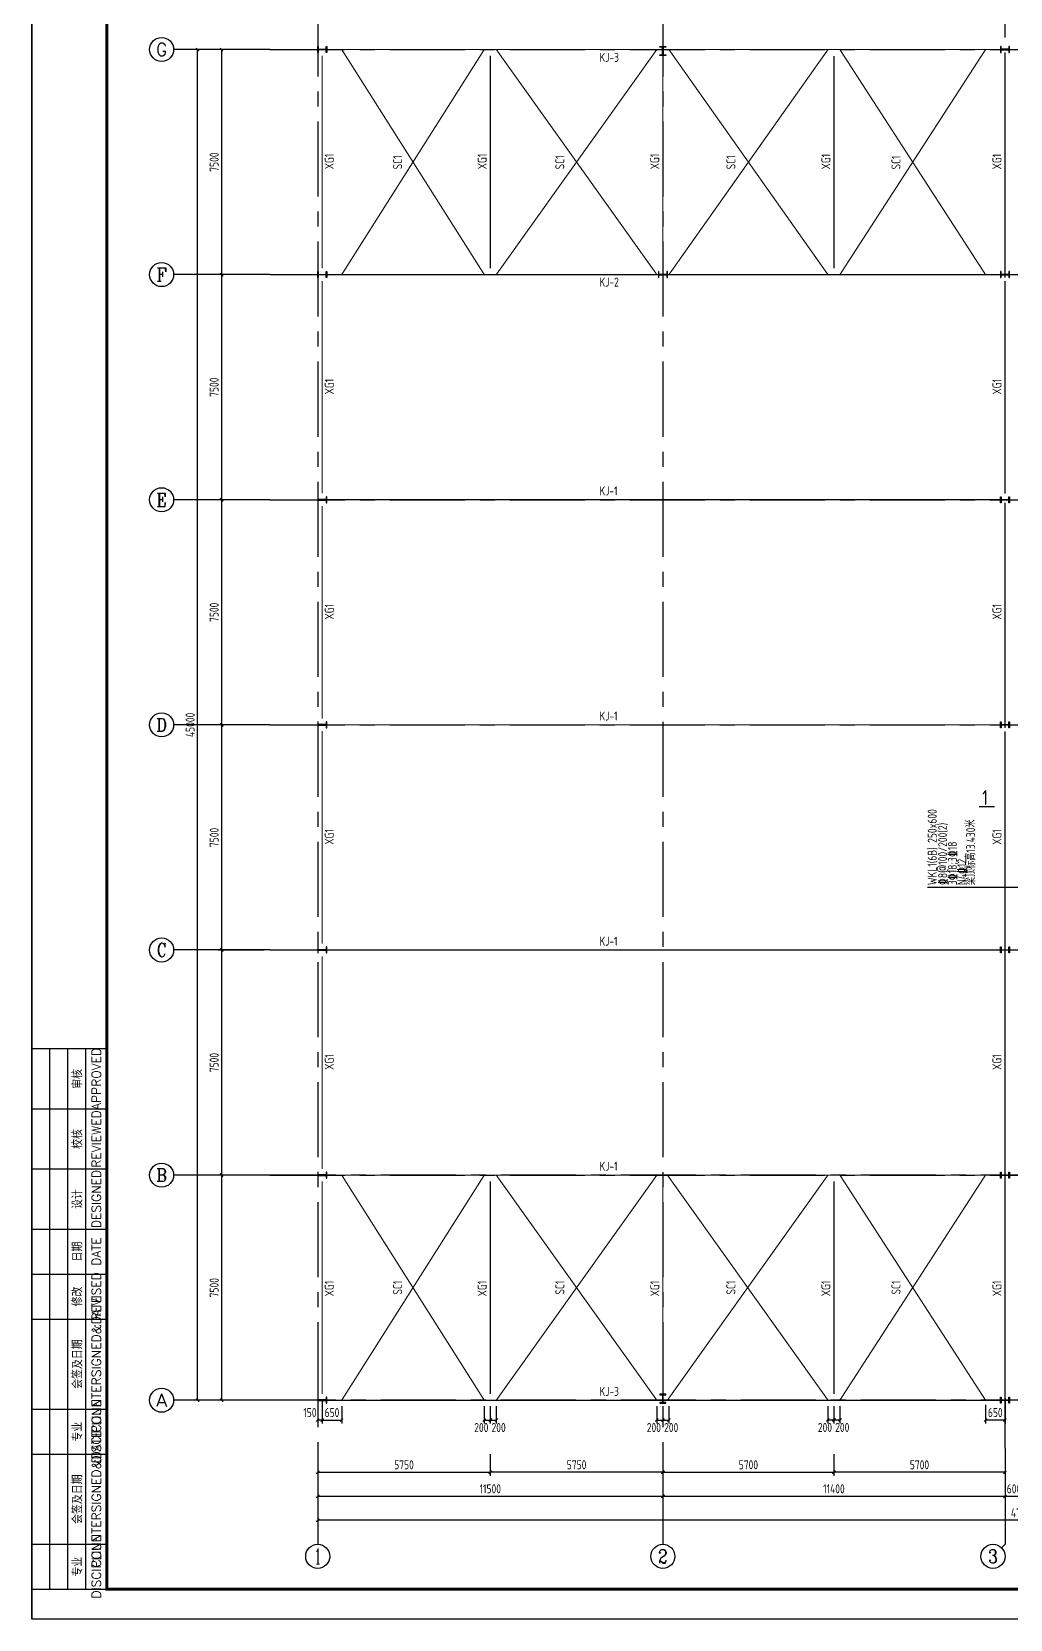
# Model space of a CAD drawing. Header units: millimetres. Extents: x 865490 to 879904, y 39442 to 44891.
# Drawn here: x 870612 to 870939, y 39450 to 39979 of the extents above; entities that cross this region are included whole.
import ezdxf
from ezdxf.enums import TextEntityAlignment as Align

# ---------------------------------------------------------------- set-up
doc = ezdxf.new("R2010")
doc.units = ezdxf.units.MM
doc.header["$LTSCALE"] = 1000
doc.header["$MEASUREMENT"] = 0
doc.linetypes.add('CENTER', pattern=[2, 1.25, -0.25, 0.25, -0.25])
doc.linetypes.add('DOTE', pattern=[2.42, 2, -0.2, 0.02, -0.2])
doc.layers.add('1', color=4, linetype='Continuous', lineweight=70)
for name, color, linetype in [('AXIS', 3, 'Continuous'), ('AXIS_TEXT', 7, 'Continuous'), ('DIM', 7, 'Continuous'), ('DOTE', 1, 'DOTE'), ('M_Prof', 2, 'Continuous'), ('PUB_DIM', 3, 'Continuous'), ('支撑', 6, 'Continuous'), ('柱集中标注', 2, 'Continuous'), ('梁', 4, 'Continuous'), ('梁集中标注', 2, 'Continuous')]:
    doc.layers.add(name, color=color, linetype=linetype)
doc.styles.add('_TCH_AXIS', font='COMPLEX', dxfattribs={"bigfont": 'GBCBIG'})
doc.styles.add('COMPLEX', font='COMPLEX')
doc.styles.add('ECEC_TK', font='txt_l.shx', dxfattribs={"bigfont": 'hztxt_l.shx'})
doc.styles.add('GBHZ', font='gbenor.shx', dxfattribs={"width": 0.9, "bigfont": 'gbcbig.shx'})
doc.dimstyles.new('Y100', dxfattribs={"dimscale": 0, "dimtxt": 3, "dimasz": 0.01, "dimexe": 1.2, "dimexo": 2, "dimgap": 1, "dimtad": 1, "dimdec": 0, "dimlfac": 100, "dimzin": 0, "dimdsep": 46, "dimtxsty": 'GBHZ', "dimblk": 'DX', "dimcen": 0.09, "dimdle": 1, "dimclrd": 7, "dimclre": 7, "dimclrt": 7, "dimadec": 0, "dimazin": 0, "dimtfac": 1, "dimtdec": 0, "dimtix": 1, "dimtmove": 2, "dimatfit": 3, "dimldrblk": 'DX', "dimfxl": 0, "dimtolj": 1, "dimtzin": 0, "dimarcsym": 0})

# ---------------------------------------------------------------- blocks, each defined once
blk = doc.blocks.new('_AXISO')
blk.add_circle((0, 0), 0.5)
at = {"layer": 'AXIS_TEXT', "style": 'COMPLEX', "width": 1.041667}
blk.add_attdef('A', text='', height=0.56, dxfattribs=at).set_placement((-0.25, -0.28), (0.25, -0.28), align=Align.FIT)
blk = doc.blocks.new('DX')
at = {"color": 0, "linetype": 'ByBlock', "const_width": 40}
blk.add_lwpolyline([(-54, -51), (46, 49)], dxfattribs=at)
blk = doc.blocks.new('*D407')
at = {"layer": 'Defpoints', "color": 0, "transparency": 16777216}
for p in [(870675.78, 39597.91), (870691.78, 39597.91), (870691.78, 39522.91)]:
    blk.add_point(p, dxfattribs=at)
at = {"layer": 'dim', "color": 7, "lineweight": -2, "transparency": 16777216}
for p, q in [((870689.78, 39597.91), (870674.58, 39597.91)), ((870675.78, 39522.92), (870675.78, 39597.9)), ((870689.78, 39522.91), (870674.58, 39522.91))]:
    blk.add_line(p, q, dxfattribs=at)
at = {"layer": 'dim', "color": 7, "lineweight": -2, "transparency": 16777216, "xscale": 0.01, "yscale": 0.01, "zscale": 0.01}
for p, rotation in [((870675.78, 39597.91), 90), ((870675.78, 39522.91), 270)]:
    blk.add_blockref('DX', p, dxfattribs=dict(at, rotation=rotation))
at = {"layer": 'dim', "color": 7, "transparency": 16777216, "insert": (870673.28, 39560.41), "char_height": 3, "attachment_point": 5, "rotation": 90, "style": 'GBHZ'}
blk.add_mtext('\\A1;7500', dxfattribs=at)
blk = doc.blocks.new('*D408')
at = {"layer": 'Defpoints', "color": 0, "transparency": 16777216}
for p in [(870675.78, 39672.91), (870691.78, 39672.91), (870691.78, 39597.91)]:
    blk.add_point(p, dxfattribs=at)
at = {"layer": 'dim', "color": 7, "lineweight": -2, "transparency": 16777216}
for p, q in [((870689.78, 39672.91), (870674.58, 39672.91)), ((870675.78, 39597.92), (870675.78, 39672.9)), ((870689.78, 39597.91), (870674.58, 39597.91))]:
    blk.add_line(p, q, dxfattribs=at)
at = {"layer": 'dim', "color": 7, "lineweight": -2, "transparency": 16777216, "xscale": 0.01, "yscale": 0.01, "zscale": 0.01}
for p, rotation in [((870675.78, 39672.91), 90), ((870675.78, 39597.91), 270)]:
    blk.add_blockref('DX', p, dxfattribs=dict(at, rotation=rotation))
at = {"layer": 'dim', "color": 7, "transparency": 16777216, "insert": (870673.28, 39635.41), "char_height": 3, "attachment_point": 5, "rotation": 90, "style": 'GBHZ'}
blk.add_mtext('\\A1;7500', dxfattribs=at)
blk = doc.blocks.new('*D409')
at = {"layer": 'Defpoints', "color": 0, "transparency": 16777216}
for p in [(870675.78, 39747.91), (870691.78, 39747.91), (870691.78, 39672.91)]:
    blk.add_point(p, dxfattribs=at)
at = {"layer": 'dim', "color": 7, "lineweight": -2, "transparency": 16777216}
for p, q in [((870689.78, 39747.91), (870674.58, 39747.91)), ((870675.78, 39672.92), (870675.78, 39747.9)), ((870689.78, 39672.91), (870674.58, 39672.91))]:
    blk.add_line(p, q, dxfattribs=at)
at = {"layer": 'dim', "color": 7, "lineweight": -2, "transparency": 16777216, "xscale": 0.01, "yscale": 0.01, "zscale": 0.01}
for p, rotation in [((870675.78, 39747.91), 90), ((870675.78, 39672.91), 270)]:
    blk.add_blockref('DX', p, dxfattribs=dict(at, rotation=rotation))
at = {"layer": 'dim', "color": 7, "transparency": 16777216, "insert": (870673.28, 39710.41), "char_height": 3, "attachment_point": 5, "rotation": 90, "style": 'GBHZ'}
blk.add_mtext('\\A1;7500', dxfattribs=at)
blk = doc.blocks.new('*D410')
at = {"layer": 'Defpoints', "color": 0, "transparency": 16777216}
for p in [(870675.78, 39822.91), (870691.78, 39822.91), (870691.78, 39747.91)]:
    blk.add_point(p, dxfattribs=at)
at = {"layer": 'dim', "color": 7, "lineweight": -2, "transparency": 16777216}
for p, q in [((870689.78, 39822.91), (870674.58, 39822.91)), ((870675.78, 39747.92), (870675.78, 39822.9)), ((870689.78, 39747.91), (870674.58, 39747.91))]:
    blk.add_line(p, q, dxfattribs=at)
at = {"layer": 'dim', "color": 7, "lineweight": -2, "transparency": 16777216, "xscale": 0.01, "yscale": 0.01, "zscale": 0.01}
for p, rotation in [((870675.78, 39822.91), 90), ((870675.78, 39747.91), 270)]:
    blk.add_blockref('DX', p, dxfattribs=dict(at, rotation=rotation))
at = {"layer": 'dim', "color": 7, "transparency": 16777216, "insert": (870673.28, 39785.41), "char_height": 3, "attachment_point": 5, "rotation": 90, "style": 'GBHZ'}
blk.add_mtext('\\A1;7500', dxfattribs=at)
blk = doc.blocks.new('*D411')
at = {"layer": 'Defpoints', "color": 0, "transparency": 16777216}
for p in [(870675.78, 39897.91), (870691.78, 39897.91), (870691.78, 39822.91)]:
    blk.add_point(p, dxfattribs=at)
at = {"layer": 'dim', "color": 7, "lineweight": -2, "transparency": 16777216}
for p, q in [((870689.78, 39897.91), (870674.58, 39897.91)), ((870675.78, 39822.92), (870675.78, 39897.9)), ((870689.78, 39822.91), (870674.58, 39822.91))]:
    blk.add_line(p, q, dxfattribs=at)
at = {"layer": 'dim', "color": 7, "lineweight": -2, "transparency": 16777216, "xscale": 0.01, "yscale": 0.01, "zscale": 0.01}
for p, rotation in [((870675.78, 39897.91), 90), ((870675.78, 39822.91), 270)]:
    blk.add_blockref('DX', p, dxfattribs=dict(at, rotation=rotation))
at = {"layer": 'dim', "color": 7, "transparency": 16777216, "insert": (870673.28, 39860.41), "char_height": 3, "attachment_point": 5, "rotation": 90, "style": 'GBHZ'}
blk.add_mtext('\\A1;7500', dxfattribs=at)
blk = doc.blocks.new('*D412')
at = {"layer": 'Defpoints', "color": 0, "transparency": 16777216}
for p in [(870675.78, 39972.91), (870691.78, 39972.91), (870691.78, 39897.91)]:
    blk.add_point(p, dxfattribs=at)
at = {"layer": 'dim', "color": 7, "lineweight": -2, "transparency": 16777216}
for p, q in [((870689.78, 39972.91), (870674.58, 39972.91)), ((870675.78, 39897.92), (870675.78, 39972.9)), ((870689.78, 39897.91), (870674.58, 39897.91))]:
    blk.add_line(p, q, dxfattribs=at)
at = {"layer": 'dim', "color": 7, "lineweight": -2, "transparency": 16777216, "xscale": 0.01, "yscale": 0.01, "zscale": 0.01}
for p, rotation in [((870675.78, 39972.91), 90), ((870675.78, 39897.91), 270)]:
    blk.add_blockref('DX', p, dxfattribs=dict(at, rotation=rotation))
at = {"layer": 'dim', "color": 7, "transparency": 16777216, "insert": (870673.28, 39935.41), "char_height": 3, "attachment_point": 5, "rotation": 90, "style": 'GBHZ'}
blk.add_mtext('\\A1;7500', dxfattribs=at)
blk = doc.blocks.new('*D413')
at = {"layer": 'Defpoints', "color": 0, "transparency": 16777216}
for p in [(870667.78, 39972.91), (870691.78, 39972.91), (870691.78, 39522.91)]:
    blk.add_point(p, dxfattribs=at)
at = {"layer": 'dim', "color": 7, "lineweight": -2, "transparency": 16777216}
for p, q in [((870689.78, 39972.91), (870666.58, 39972.91)), ((870667.78, 39522.92), (870667.78, 39972.9)), ((870689.78, 39522.91), (870666.58, 39522.91))]:
    blk.add_line(p, q, dxfattribs=at)
at = {"layer": 'dim', "color": 7, "lineweight": -2, "transparency": 16777216, "xscale": 0.01, "yscale": 0.01, "zscale": 0.01}
for p, rotation in [((870667.78, 39972.91), 90), ((870667.78, 39522.91), 270)]:
    blk.add_blockref('DX', p, dxfattribs=dict(at, rotation=rotation))
at = {"layer": 'dim', "color": 7, "transparency": 16777216, "insert": (870665.28, 39747.91), "char_height": 3, "attachment_point": 5, "rotation": 90, "style": 'GBHZ'}
blk.add_mtext('\\A1;45000', dxfattribs=at)
blk = doc.blocks.new('*D414')
at = {"layer": 'Defpoints', "color": 0, "transparency": 16777216}
for p in [(870707.78, 39506.91), (870822.78, 39506.91), (870822.78, 39490.91)]:
    blk.add_point(p, dxfattribs=at)
at = {"layer": 'dim', "color": 7, "lineweight": -2, "transparency": 16777216}
for p, q in [((870707.78, 39504.91), (870707.78, 39489.71)), ((870822.78, 39504.91), (870822.78, 39489.71)), ((870707.79, 39490.91), (870822.77, 39490.91))]:
    blk.add_line(p, q, dxfattribs=at)
at = {"layer": 'dim', "color": 7, "lineweight": -2, "transparency": 16777216, "xscale": 0.01, "yscale": 0.01, "zscale": 0.01, "rotation": 180}
blk.add_blockref('DX', (870707.78, 39490.91), dxfattribs=at)
at = {"layer": 'dim', "color": 7, "lineweight": -2, "transparency": 16777216, "xscale": 0.01, "yscale": 0.01, "zscale": 0.01}
blk.add_blockref('DX', (870822.78, 39490.91), dxfattribs=at)
at = {"layer": 'dim', "color": 7, "transparency": 16777216, "insert": (870765.28, 39493.41), "char_height": 3, "attachment_point": 5, "style": 'GBHZ'}
blk.add_mtext('\\A1;11500', dxfattribs=at)
blk = doc.blocks.new('*D415')
at = {"layer": 'Defpoints', "color": 0, "transparency": 16777216}
for p in [(870822.78, 39506.91), (870936.78, 39506.91), (870936.78, 39490.91)]:
    blk.add_point(p, dxfattribs=at)
at = {"layer": 'dim', "color": 7, "lineweight": -2, "transparency": 16777216}
for p, q in [((870822.78, 39504.91), (870822.78, 39489.71)), ((870936.78, 39504.91), (870936.78, 39489.71)), ((870822.79, 39490.91), (870936.77, 39490.91))]:
    blk.add_line(p, q, dxfattribs=at)
at = {"layer": 'dim', "color": 7, "lineweight": -2, "transparency": 16777216, "xscale": 0.01, "yscale": 0.01, "zscale": 0.01, "rotation": 180}
blk.add_blockref('DX', (870822.78, 39490.91), dxfattribs=at)
at = {"layer": 'dim', "color": 7, "lineweight": -2, "transparency": 16777216, "xscale": 0.01, "yscale": 0.01, "zscale": 0.01}
blk.add_blockref('DX', (870936.78, 39490.91), dxfattribs=at)
at = {"layer": 'dim', "color": 7, "transparency": 16777216, "insert": (870879.78, 39493.41), "char_height": 3, "attachment_point": 5, "style": 'GBHZ'}
blk.add_mtext('\\A1;11400', dxfattribs=at)
blk = doc.blocks.new('*D416')
at = {"layer": 'Defpoints', "color": 0, "transparency": 16777216}
for p in [(870936.78, 39506.91), (870942.78, 39506.91), (870942.78, 39490.91)]:
    blk.add_point(p, dxfattribs=at)
at = {"layer": 'dim', "color": 7, "lineweight": -2, "transparency": 16777216}
for p, q in [((870936.78, 39504.91), (870936.78, 39489.71)), ((870942.78, 39504.91), (870942.78, 39489.71)), ((870936.77, 39490.91), (870936.76, 39490.91)), ((870936.78, 39490.91), (870942.78, 39490.91)), ((870942.79, 39490.91), (870942.8, 39490.91))]:
    blk.add_line(p, q, dxfattribs=at)
at = {"layer": 'dim', "color": 7, "lineweight": -2, "transparency": 16777216, "xscale": 0.01, "yscale": 0.01, "zscale": 0.01}
blk.add_blockref('DX', (870936.78, 39490.91), dxfattribs=at)
at = {"layer": 'dim', "color": 7, "lineweight": -2, "transparency": 16777216, "xscale": 0.01, "yscale": 0.01, "zscale": 0.01, "rotation": 180}
blk.add_blockref('DX', (870942.78, 39490.91), dxfattribs=at)
at = {"layer": 'dim', "color": 7, "transparency": 16777216, "insert": (870939.78, 39493.41), "char_height": 3, "attachment_point": 5, "style": 'GBHZ'}
blk.add_mtext('\\A1;600', dxfattribs=at)
blk = doc.blocks.new('*D420')
at = {"layer": 'Defpoints', "color": 0, "transparency": 16777216}
for p in [(870707.78, 39506.91), (871177.78, 39506.91), (870707.78, 39482.91)]:
    blk.add_point(p, dxfattribs=at)
at = {"layer": 'dim', "color": 7, "lineweight": -2, "transparency": 16777216}
for p, q in [((870707.78, 39504.91), (870707.78, 39481.71)), ((871177.78, 39504.91), (871177.78, 39481.71)), ((871177.77, 39482.91), (870707.79, 39482.91))]:
    blk.add_line(p, q, dxfattribs=at)
at = {"layer": 'dim', "color": 7, "lineweight": -2, "transparency": 16777216, "xscale": 0.01, "yscale": 0.01, "zscale": 0.01, "rotation": 180}
blk.add_blockref('DX', (870707.78, 39482.91), dxfattribs=at)
at = {"layer": 'dim', "color": 7, "lineweight": -2, "transparency": 16777216, "xscale": 0.01, "yscale": 0.01, "zscale": 0.01}
blk.add_blockref('DX', (871177.78, 39482.91), dxfattribs=at)
at = {"layer": 'dim', "color": 7, "transparency": 16777216, "insert": (870942.78, 39485.41), "char_height": 3, "attachment_point": 5, "style": 'GBHZ'}
blk.add_mtext('\\A1;47000', dxfattribs=at)
blk = doc.blocks.new('*D435')
at = {"layer": 'Defpoints', "color": 0, "transparency": 16777216}
for p in [(870709.28, 39525), (870715.78, 39522.91), (870715.78, 39516.32)]:
    blk.add_point(p, dxfattribs=at)
at = {"layer": 'M_Prof', "color": 7, "lineweight": -2, "transparency": 16777216}
for p, q in [((870709.28, 39523), (870709.28, 39515.12)), ((870715.78, 39520.91), (870715.78, 39515.12)), ((870709.29, 39516.32), (870715.77, 39516.32))]:
    blk.add_line(p, q, dxfattribs=at)
at = {"layer": 'M_Prof', "color": 7, "lineweight": -2, "transparency": 16777216, "xscale": 0.01, "yscale": 0.01, "zscale": 0.01, "rotation": 180}
blk.add_blockref('DX', (870709.28, 39516.32), dxfattribs=at)
at = {"layer": 'M_Prof', "color": 7, "lineweight": -2, "transparency": 16777216, "xscale": 0.01, "yscale": 0.01, "zscale": 0.01}
blk.add_blockref('DX', (870715.78, 39516.32), dxfattribs=at)
at = {"layer": 'M_Prof', "color": 7, "transparency": 16777216, "insert": (870712.53, 39518.82), "char_height": 3, "attachment_point": 5, "style": 'GBHZ'}
blk.add_mtext('\\A1;650', dxfattribs=at)
blk = doc.blocks.new('*D436')
at = {"layer": 'Defpoints', "color": 0, "transparency": 16777216}
for p in [(870763.28, 39522.91), (870765.28, 39522.91), (870765.28, 39516.32)]:
    blk.add_point(p, dxfattribs=at)
at = {"layer": 'M_Prof', "color": 7, "lineweight": -2, "transparency": 16777216}
for p, q in [((870763.28, 39520.91), (870763.28, 39515.12)), ((870765.28, 39520.91), (870765.28, 39515.12)), ((870763.27, 39516.32), (870763.26, 39516.32)), ((870763.28, 39516.32), (870765.28, 39516.32)), ((870765.29, 39516.32), (870765.3, 39516.32))]:
    blk.add_line(p, q, dxfattribs=at)
at = {"layer": 'M_Prof', "color": 7, "lineweight": -2, "transparency": 16777216, "xscale": 0.01, "yscale": 0.01, "zscale": 0.01}
blk.add_blockref('DX', (870763.28, 39516.32), dxfattribs=at)
at = {"layer": 'M_Prof', "color": 7, "lineweight": -2, "transparency": 16777216, "xscale": 0.01, "yscale": 0.01, "zscale": 0.01, "rotation": 180}
blk.add_blockref('DX', (870765.28, 39516.32), dxfattribs=at)
at = {"layer": 'M_Prof', "color": 7, "transparency": 16777216, "insert": (870762.29, 39513.82), "char_height": 3, "attachment_point": 5, "style": 'GBHZ'}
blk.add_mtext('\\A1;200', dxfattribs=at)
blk = doc.blocks.new('*D437')
at = {"layer": 'Defpoints', "color": 0, "transparency": 16777216}
for p in [(870765.28, 39522.91), (870767.28, 39522.91), (870767.28, 39516.32)]:
    blk.add_point(p, dxfattribs=at)
at = {"layer": 'M_Prof', "color": 7, "lineweight": -2, "transparency": 16777216}
for p, q in [((870765.28, 39520.91), (870765.28, 39515.12)), ((870767.28, 39520.91), (870767.28, 39515.12)), ((870765.27, 39516.32), (870765.26, 39516.32)), ((870765.28, 39516.32), (870767.28, 39516.32)), ((870767.29, 39516.32), (870767.3, 39516.32))]:
    blk.add_line(p, q, dxfattribs=at)
at = {"layer": 'M_Prof', "color": 7, "lineweight": -2, "transparency": 16777216, "xscale": 0.01, "yscale": 0.01, "zscale": 0.01}
blk.add_blockref('DX', (870765.28, 39516.32), dxfattribs=at)
at = {"layer": 'M_Prof', "color": 7, "lineweight": -2, "transparency": 16777216, "xscale": 0.01, "yscale": 0.01, "zscale": 0.01, "rotation": 180}
blk.add_blockref('DX', (870767.28, 39516.32), dxfattribs=at)
at = {"layer": 'M_Prof', "color": 7, "transparency": 16777216, "insert": (870768.06, 39513.82), "char_height": 3, "attachment_point": 5, "style": 'GBHZ'}
blk.add_mtext('\\A1;200', dxfattribs=at)
blk = doc.blocks.new('*D438')
at = {"layer": 'Defpoints', "color": 0, "transparency": 16777216}
for p in [(870820.78, 39522.91), (870822.78, 39522.91), (870822.78, 39516.32)]:
    blk.add_point(p, dxfattribs=at)
at = {"layer": 'M_Prof', "color": 7, "lineweight": -2, "transparency": 16777216}
for p, q in [((870820.78, 39520.91), (870820.78, 39515.12)), ((870822.78, 39520.91), (870822.78, 39515.12)), ((870820.77, 39516.32), (870820.76, 39516.32)), ((870820.78, 39516.32), (870822.78, 39516.32)), ((870822.79, 39516.32), (870822.8, 39516.32))]:
    blk.add_line(p, q, dxfattribs=at)
at = {"layer": 'M_Prof', "color": 7, "lineweight": -2, "transparency": 16777216, "xscale": 0.01, "yscale": 0.01, "zscale": 0.01}
blk.add_blockref('DX', (870820.78, 39516.32), dxfattribs=at)
at = {"layer": 'M_Prof', "color": 7, "lineweight": -2, "transparency": 16777216, "xscale": 0.01, "yscale": 0.01, "zscale": 0.01, "rotation": 180}
blk.add_blockref('DX', (870822.78, 39516.32), dxfattribs=at)
at = {"layer": 'M_Prof', "color": 7, "transparency": 16777216, "insert": (870819.79, 39513.82), "char_height": 3, "attachment_point": 5, "style": 'GBHZ'}
blk.add_mtext('\\A1;200', dxfattribs=at)
blk = doc.blocks.new('*D439')
at = {"layer": 'Defpoints', "color": 0, "transparency": 16777216}
for p in [(870822.78, 39522.91), (870824.78, 39522.91), (870824.78, 39516.32)]:
    blk.add_point(p, dxfattribs=at)
at = {"layer": 'M_Prof', "color": 7, "lineweight": -2, "transparency": 16777216}
for p, q in [((870822.78, 39520.91), (870822.78, 39515.12)), ((870824.78, 39520.91), (870824.78, 39515.12)), ((870822.77, 39516.32), (870822.76, 39516.32)), ((870822.78, 39516.32), (870824.78, 39516.32)), ((870824.79, 39516.32), (870824.8, 39516.32))]:
    blk.add_line(p, q, dxfattribs=at)
at = {"layer": 'M_Prof', "color": 7, "lineweight": -2, "transparency": 16777216, "xscale": 0.01, "yscale": 0.01, "zscale": 0.01}
blk.add_blockref('DX', (870822.78, 39516.32), dxfattribs=at)
at = {"layer": 'M_Prof', "color": 7, "lineweight": -2, "transparency": 16777216, "xscale": 0.01, "yscale": 0.01, "zscale": 0.01, "rotation": 180}
blk.add_blockref('DX', (870824.78, 39516.32), dxfattribs=at)
at = {"layer": 'M_Prof', "color": 7, "transparency": 16777216, "insert": (870825.56, 39513.82), "char_height": 3, "attachment_point": 5, "style": 'GBHZ'}
blk.add_mtext('\\A1;200', dxfattribs=at)
blk = doc.blocks.new('*D440')
at = {"layer": 'Defpoints', "color": 0, "transparency": 16777216}
for p in [(870877.78, 39522.96), (870879.78, 39522.96), (870879.78, 39516.36)]:
    blk.add_point(p, dxfattribs=at)
at = {"layer": 'M_Prof', "color": 7, "lineweight": -2, "transparency": 16777216}
for p, q in [((870877.78, 39520.96), (870877.78, 39515.16)), ((870879.78, 39520.96), (870879.78, 39515.16)), ((870877.77, 39516.36), (870877.76, 39516.36)), ((870877.78, 39516.36), (870879.78, 39516.36)), ((870879.79, 39516.36), (870879.8, 39516.36))]:
    blk.add_line(p, q, dxfattribs=at)
at = {"layer": 'M_Prof', "color": 7, "lineweight": -2, "transparency": 16777216, "xscale": 0.01, "yscale": 0.01, "zscale": 0.01}
blk.add_blockref('DX', (870877.78, 39516.36), dxfattribs=at)
at = {"layer": 'M_Prof', "color": 7, "lineweight": -2, "transparency": 16777216, "xscale": 0.01, "yscale": 0.01, "zscale": 0.01, "rotation": 180}
blk.add_blockref('DX', (870879.78, 39516.36), dxfattribs=at)
at = {"layer": 'M_Prof', "color": 7, "transparency": 16777216, "insert": (870876.79, 39513.86), "char_height": 3, "attachment_point": 5, "style": 'GBHZ'}
blk.add_mtext('\\A1;200', dxfattribs=at)
blk = doc.blocks.new('*D441')
at = {"layer": 'Defpoints', "color": 0, "transparency": 16777216}
for p in [(870879.78, 39522.96), (870881.78, 39522.96), (870881.78, 39516.36)]:
    blk.add_point(p, dxfattribs=at)
at = {"layer": 'M_Prof', "color": 7, "lineweight": -2, "transparency": 16777216}
for p, q in [((870879.78, 39520.96), (870879.78, 39515.16)), ((870881.78, 39520.96), (870881.78, 39515.16)), ((870879.77, 39516.36), (870879.76, 39516.36)), ((870879.78, 39516.36), (870881.78, 39516.36)), ((870881.79, 39516.36), (870881.8, 39516.36))]:
    blk.add_line(p, q, dxfattribs=at)
at = {"layer": 'M_Prof', "color": 7, "lineweight": -2, "transparency": 16777216, "xscale": 0.01, "yscale": 0.01, "zscale": 0.01}
blk.add_blockref('DX', (870879.78, 39516.36), dxfattribs=at)
at = {"layer": 'M_Prof', "color": 7, "lineweight": -2, "transparency": 16777216, "xscale": 0.01, "yscale": 0.01, "zscale": 0.01, "rotation": 180}
blk.add_blockref('DX', (870881.78, 39516.36), dxfattribs=at)
at = {"layer": 'M_Prof', "color": 7, "transparency": 16777216, "insert": (870882.56, 39513.86), "char_height": 3, "attachment_point": 5, "style": 'GBHZ'}
blk.add_mtext('\\A1;200', dxfattribs=at)
blk = doc.blocks.new('*D442')
at = {"layer": 'Defpoints', "color": 0, "transparency": 16777216}
for p in [(870930.28, 39523.4), (870936.78, 39525.49), (870930.28, 39516.32)]:
    blk.add_point(p, dxfattribs=at)
at = {"layer": 'M_Prof', "color": 7, "lineweight": -2, "transparency": 16777216}
for p, q in [((870936.78, 39523.49), (870936.78, 39515.12)), ((870930.28, 39521.4), (870930.28, 39515.12)), ((870936.77, 39516.32), (870930.29, 39516.32))]:
    blk.add_line(p, q, dxfattribs=at)
at = {"layer": 'M_Prof', "color": 7, "lineweight": -2, "transparency": 16777216, "xscale": 0.01, "yscale": 0.01, "zscale": 0.01, "rotation": 180}
blk.add_blockref('DX', (870930.28, 39516.32), dxfattribs=at)
at = {"layer": 'M_Prof', "color": 7, "lineweight": -2, "transparency": 16777216, "xscale": 0.01, "yscale": 0.01, "zscale": 0.01}
blk.add_blockref('DX', (870936.78, 39516.32), dxfattribs=at)
at = {"layer": 'M_Prof', "color": 7, "transparency": 16777216, "insert": (870933.53, 39518.82), "char_height": 3, "attachment_point": 5, "style": 'GBHZ'}
blk.add_mtext('\\A1;650', dxfattribs=at)
blk = doc.blocks.new('*D443')
at = {"layer": 'Defpoints', "color": 0, "transparency": 16777216}
for p in [(870707.78, 39506.91), (870765.28, 39506.91), (870765.28, 39498.91)]:
    blk.add_point(p, dxfattribs=at)
at = {"layer": 'dim', "color": 7, "lineweight": -2, "transparency": 16777216}
for p, q in [((870707.78, 39504.91), (870707.78, 39497.71)), ((870765.28, 39504.91), (870765.28, 39497.71)), ((870707.79, 39498.91), (870765.27, 39498.91))]:
    blk.add_line(p, q, dxfattribs=at)
at = {"layer": 'dim', "color": 7, "lineweight": -2, "transparency": 16777216, "xscale": 0.01, "yscale": 0.01, "zscale": 0.01, "rotation": 180}
blk.add_blockref('DX', (870707.78, 39498.91), dxfattribs=at)
at = {"layer": 'dim', "color": 7, "lineweight": -2, "transparency": 16777216, "xscale": 0.01, "yscale": 0.01, "zscale": 0.01}
blk.add_blockref('DX', (870765.28, 39498.91), dxfattribs=at)
at = {"layer": 'dim', "color": 7, "transparency": 16777216, "insert": (870736.53, 39501.41), "char_height": 3, "attachment_point": 5, "style": 'GBHZ'}
blk.add_mtext('\\A1;5750', dxfattribs=at)
blk = doc.blocks.new('*D444')
at = {"layer": 'Defpoints', "color": 0, "transparency": 16777216}
for p in [(870765.28, 39506.91), (870822.78, 39506.91), (870765.28, 39498.91)]:
    blk.add_point(p, dxfattribs=at)
at = {"layer": 'dim', "color": 7, "lineweight": -2, "transparency": 16777216}
for p, q in [((870765.28, 39504.91), (870765.28, 39497.71)), ((870822.78, 39504.91), (870822.78, 39497.71)), ((870822.77, 39498.91), (870765.29, 39498.91))]:
    blk.add_line(p, q, dxfattribs=at)
at = {"layer": 'dim', "color": 7, "lineweight": -2, "transparency": 16777216, "xscale": 0.01, "yscale": 0.01, "zscale": 0.01, "rotation": 180}
blk.add_blockref('DX', (870765.28, 39498.91), dxfattribs=at)
at = {"layer": 'dim', "color": 7, "lineweight": -2, "transparency": 16777216, "xscale": 0.01, "yscale": 0.01, "zscale": 0.01}
blk.add_blockref('DX', (870822.78, 39498.91), dxfattribs=at)
at = {"layer": 'dim', "color": 7, "transparency": 16777216, "insert": (870794.03, 39501.41), "char_height": 3, "attachment_point": 5, "style": 'GBHZ'}
blk.add_mtext('\\A1;5750', dxfattribs=at)
blk = doc.blocks.new('*D445')
at = {"layer": 'Defpoints', "color": 0, "transparency": 16777216}
for p in [(870822.78, 39506.91), (870879.78, 39506.91), (870879.78, 39498.91)]:
    blk.add_point(p, dxfattribs=at)
at = {"layer": 'dim', "color": 7, "lineweight": -2, "transparency": 16777216}
for p, q in [((870822.78, 39504.91), (870822.78, 39497.71)), ((870879.78, 39504.91), (870879.78, 39497.71)), ((870822.79, 39498.91), (870879.77, 39498.91))]:
    blk.add_line(p, q, dxfattribs=at)
at = {"layer": 'dim', "color": 7, "lineweight": -2, "transparency": 16777216, "xscale": 0.01, "yscale": 0.01, "zscale": 0.01, "rotation": 180}
blk.add_blockref('DX', (870822.78, 39498.91), dxfattribs=at)
at = {"layer": 'dim', "color": 7, "lineweight": -2, "transparency": 16777216, "xscale": 0.01, "yscale": 0.01, "zscale": 0.01}
blk.add_blockref('DX', (870879.78, 39498.91), dxfattribs=at)
at = {"layer": 'dim', "color": 7, "transparency": 16777216, "insert": (870851.28, 39501.41), "char_height": 3, "attachment_point": 5, "style": 'GBHZ'}
blk.add_mtext('\\A1;5700', dxfattribs=at)
blk = doc.blocks.new('*D446')
at = {"layer": 'Defpoints', "color": 0, "transparency": 16777216}
for p in [(870879.78, 39506.91), (870936.78, 39506.91), (870879.78, 39498.91)]:
    blk.add_point(p, dxfattribs=at)
at = {"layer": 'dim', "color": 7, "lineweight": -2, "transparency": 16777216}
for p, q in [((870879.78, 39504.91), (870879.78, 39497.71)), ((870936.78, 39504.91), (870936.78, 39497.71)), ((870936.77, 39498.91), (870879.79, 39498.91))]:
    blk.add_line(p, q, dxfattribs=at)
at = {"layer": 'dim', "color": 7, "lineweight": -2, "transparency": 16777216, "xscale": 0.01, "yscale": 0.01, "zscale": 0.01, "rotation": 180}
blk.add_blockref('DX', (870879.78, 39498.91), dxfattribs=at)
at = {"layer": 'dim', "color": 7, "lineweight": -2, "transparency": 16777216, "xscale": 0.01, "yscale": 0.01, "zscale": 0.01}
blk.add_blockref('DX', (870936.78, 39498.91), dxfattribs=at)
at = {"layer": 'dim', "color": 7, "transparency": 16777216, "insert": (870908.28, 39501.41), "char_height": 3, "attachment_point": 5, "style": 'GBHZ'}
blk.add_mtext('\\A1;5700', dxfattribs=at)
blk = doc.blocks.new('*D447')
at = {"layer": 'Defpoints', "color": 0, "transparency": 16777216}
for p in [(870707.78, 39524.52), (870709.28, 39525), (870707.78, 39516.32)]:
    blk.add_point(p, dxfattribs=at)
at = {"layer": 'M_Prof', "color": 7, "lineweight": -2, "transparency": 16777216}
for p, q in [((870707.78, 39522.52), (870707.78, 39515.12)), ((870709.28, 39523), (870709.28, 39515.12)), ((870707.77, 39516.32), (870707.76, 39516.32)), ((870709.28, 39516.32), (870707.78, 39516.32)), ((870709.29, 39516.32), (870709.3, 39516.32))]:
    blk.add_line(p, q, dxfattribs=at)
at = {"layer": 'M_Prof', "color": 7, "lineweight": -2, "transparency": 16777216, "xscale": 0.01, "yscale": 0.01, "zscale": 0.01}
blk.add_blockref('DX', (870707.78, 39516.32), dxfattribs=at)
at = {"layer": 'M_Prof', "color": 7, "lineweight": -2, "transparency": 16777216, "xscale": 0.01, "yscale": 0.01, "zscale": 0.01, "rotation": 180}
blk.add_blockref('DX', (870709.28, 39516.32), dxfattribs=at)
at = {"layer": 'M_Prof', "color": 7, "transparency": 16777216, "insert": (870705.19, 39518.82), "char_height": 3, "attachment_point": 5, "style": 'GBHZ'}
blk.add_mtext('\\A1;150', dxfattribs=at)

msp = doc.modelspace()

# ---------------------------------------------------------------- linework, layer by layer
for p, q in [((870612.499, 39449.955), (870612.499, 40043.955)), ((870612.499, 40043.955), (870612.499, 39449.955)), ((870618.499, 39459.955), (870618.499, 39639.955)), ((870624.499, 39459.955), (870624.499, 39639.955)), ((870630.499, 39459.955), (870630.499, 39639.955)), ((870612.499, 39619.955), (870637.499, 39619.955)), ((870612.499, 39599.955), (870637.499, 39599.955)), ((870612.499, 39579.955), (870637.499, 39579.955)), ((870612.499, 39564.955), (870637.499, 39564.955)), ((870612.499, 39549.955), (870637.499, 39549.955)), ((870612.499, 39519.955), (870637.499, 39519.955)), ((870612.499, 39504.955), (870637.499, 39504.955)), ((870612.499, 39474.955), (870637.499, 39474.955)), ((871453.499, 39449.955), (870612.499, 39449.955))]:
    msp.add_line(p, q)
at = {"color": 0, "const_width": 1}
msp.add_lwpolyline([(871443.499, 39459.955), (870637.499, 39459.955), (870637.499, 40033.955), (871443.499, 40033.955)], close=True, dxfattribs=at)
msp.add_lwpolyline([(870612.499, 39639.955), (870612.499, 39459.955), (870637.499, 39459.955), (870637.499, 39639.955)], close=True)
at = {"layer": '1', "color": 2, "const_width": 0.48}
msp.add_lwpolyline([(870928.069, 39720.645), (870933.352, 39720.645)], dxfattribs=at)
at = {"layer": 'AXIS', "color": 0}
for p, q in [((870691.776, 39972.914), (870659.776, 39972.914)), ((870691.776, 39897.914), (870659.776, 39897.914)), ((870691.776, 39822.914), (870659.776, 39822.914)), ((870691.776, 39747.914), (870659.776, 39747.914)), ((870691.776, 39672.914), (870659.776, 39672.914)), ((870691.776, 39597.914), (870659.776, 39597.914)), ((870691.776, 39522.914), (870659.776, 39522.914)), ((870707.776, 39506.914), (870707.776, 39474.914)), ((870822.776, 39506.914), (870822.776, 39474.914)), ((870936.776, 39506.914), (870936.776, 39474.914)), ((870935.605, 39473.742), (870936.776, 39474.914))]:
    msp.add_line(p, q, dxfattribs=at)
at = {"layer": 'DOTE', "linetype": 'CENTER', "ltscale": 0.02}
for p, q in [((870707.776, 39988.914), (870707.776, 39506.914)), ((870822.776, 39988.914), (870822.776, 39506.914)), ((870936.776, 39506.914), (870936.776, 39988.914)), ((870691.776, 39972.914), (871193.776, 39972.914)), ((870691.776, 39897.914), (871193.776, 39897.914)), ((870691.776, 39822.914), (871193.776, 39822.914)), ((870691.776, 39747.914), (871193.776, 39747.914)), ((870691.776, 39672.914), (871193.776, 39672.914)), ((870691.776, 39597.914), (871193.776, 39597.914)), ((871193.776, 39597.914), (870691.776, 39597.914)), ((871193.776, 39522.914), (870691.776, 39522.914))]:
    msp.add_line(p, q, dxfattribs=at)
at = {"layer": 'M_Prof'}
for points in [[(870707.776, 39971.914), (870707.776, 39973.914), (870707.976, 39973.914), (870707.976, 39973.004), (870710.576, 39973.004), (870710.576, 39973.914), (870710.776, 39973.914), (870710.776, 39971.914), (870710.576, 39971.914), (870710.576, 39972.824), (870707.976, 39972.824), (870707.976, 39971.914)], [(870821.776, 39973.914), (870823.776, 39973.914), (870823.776, 39973.714), (870822.866, 39973.714), (870822.866, 39971.114), (870823.776, 39971.114), (870823.776, 39970.914), (870821.776, 39970.914), (870821.776, 39971.114), (870822.686, 39971.114), (870822.686, 39973.714), (870821.776, 39973.714)], [(870938.276, 39971.914), (870938.276, 39973.914), (870938.076, 39973.914), (870938.076, 39973.004), (870935.476, 39973.004), (870935.476, 39973.914), (870935.276, 39973.914), (870935.276, 39971.914), (870935.476, 39971.914), (870935.476, 39972.824), (870938.076, 39972.824), (870938.076, 39971.914)], [(870707.776, 39896.914), (870707.776, 39898.914), (870707.976, 39898.914), (870707.976, 39898.004), (870710.576, 39898.004), (870710.576, 39898.914), (870710.776, 39898.914), (870710.776, 39896.914), (870710.576, 39896.914), (870710.576, 39897.824), (870707.976, 39897.824), (870707.976, 39896.914)], [(870824.276, 39896.914), (870824.276, 39898.914), (870824.076, 39898.914), (870824.076, 39898.004), (870821.476, 39898.004), (870821.476, 39898.914), (870821.276, 39898.914), (870821.276, 39896.914), (870821.476, 39896.914), (870821.476, 39897.824), (870824.076, 39897.824), (870824.076, 39896.914)], [(870938.276, 39896.914), (870938.276, 39898.914), (870938.076, 39898.914), (870938.076, 39898.004), (870935.476, 39898.004), (870935.476, 39898.914), (870935.276, 39898.914), (870935.276, 39896.914), (870935.476, 39896.914), (870935.476, 39897.824), (870938.076, 39897.824), (870938.076, 39896.914)], [(870707.776, 39823.914), (870707.776, 39821.914), (870707.976, 39821.914), (870707.976, 39822.824), (870710.576, 39822.824), (870710.576, 39821.914), (870710.776, 39821.914), (870710.776, 39823.914), (870710.576, 39823.914), (870710.576, 39823.004), (870707.976, 39823.004), (870707.976, 39823.914)], [(870938.276, 39823.914), (870938.276, 39821.914), (870938.076, 39821.914), (870938.076, 39822.824), (870935.476, 39822.824), (870935.476, 39821.914), (870935.276, 39821.914), (870935.276, 39823.914), (870935.476, 39823.914), (870935.476, 39823.004), (870938.076, 39823.004), (870938.076, 39823.914)], [(870707.776, 39748.914), (870707.776, 39746.914), (870707.976, 39746.914), (870707.976, 39747.824), (870710.576, 39747.824), (870710.576, 39746.914), (870710.776, 39746.914), (870710.776, 39748.914), (870710.576, 39748.914), (870710.576, 39748.004), (870707.976, 39748.004), (870707.976, 39748.914)], [(870938.276, 39748.914), (870938.276, 39746.914), (870938.076, 39746.914), (870938.076, 39747.824), (870935.476, 39747.824), (870935.476, 39746.914), (870935.276, 39746.914), (870935.276, 39748.914), (870935.476, 39748.914), (870935.476, 39748.004), (870938.076, 39748.004), (870938.076, 39748.914)], [(870707.776, 39673.914), (870707.776, 39671.914), (870707.976, 39671.914), (870707.976, 39672.824), (870710.576, 39672.824), (870710.576, 39671.914), (870710.776, 39671.914), (870710.776, 39673.914), (870710.576, 39673.914), (870710.576, 39673.004), (870707.976, 39673.004), (870707.976, 39673.914)], [(870938.276, 39673.914), (870938.276, 39671.914), (870938.076, 39671.914), (870938.076, 39672.824), (870935.476, 39672.824), (870935.476, 39671.914), (870935.276, 39671.914), (870935.276, 39673.914), (870935.476, 39673.914), (870935.476, 39673.004), (870938.076, 39673.004), (870938.076, 39673.914)], [(870707.776, 39598.914), (870707.776, 39596.914), (870707.976, 39596.914), (870707.976, 39597.824), (870710.576, 39597.824), (870710.576, 39596.914), (870710.776, 39596.914), (870710.776, 39598.914), (870710.576, 39598.914), (870710.576, 39598.004), (870707.976, 39598.004), (870707.976, 39598.914)], [(870938.276, 39598.914), (870938.276, 39596.914), (870938.076, 39596.914), (870938.076, 39597.824), (870935.476, 39597.824), (870935.476, 39596.914), (870935.276, 39596.914), (870935.276, 39598.914), (870935.476, 39598.914), (870935.476, 39598.004), (870938.076, 39598.004), (870938.076, 39598.914)], [(870707.776, 39523.914), (870707.776, 39521.914), (870707.976, 39521.914), (870707.976, 39522.824), (870710.576, 39522.824), (870710.576, 39521.914), (870710.776, 39521.914), (870710.776, 39523.914), (870710.576, 39523.914), (870710.576, 39523.004), (870707.976, 39523.004), (870707.976, 39523.914)], [(870821.776, 39521.914), (870823.776, 39521.914), (870823.776, 39522.114), (870822.866, 39522.114), (870822.866, 39524.714), (870823.776, 39524.714), (870823.776, 39524.914), (870821.776, 39524.914), (870821.776, 39524.714), (870822.686, 39524.714), (870822.686, 39522.114), (870821.776, 39522.114)], [(870938.276, 39523.914), (870938.276, 39521.914), (870938.076, 39521.914), (870938.076, 39522.824), (870935.476, 39522.824), (870935.476, 39521.914), (870935.276, 39521.914), (870935.276, 39523.914), (870935.476, 39523.914), (870935.476, 39523.004), (870938.076, 39523.004), (870938.076, 39523.914)]]:
    msp.add_lwpolyline(points, close=True, dxfattribs=at)
at = {"layer": '支撑', "color": 6, "linetype": 'ByBlock', "const_width": 0.4}
for points in [[(870763.276, 39897.914), (870715.776, 39972.914)], [(870715.776, 39897.914), (870763.276, 39972.914)], [(870767.276, 39897.914), (870820.776, 39972.914)], [(870820.776, 39897.914), (870767.276, 39972.914)], [(870824.776, 39972.914), (870877.776, 39897.914)], [(870824.776, 39897.868), (870877.776, 39972.868)], [(870930.276, 39897.914), (870881.776, 39972.868)], [(870930.276, 39972.868), (870881.776, 39897.914)], [(870709.276, 39900.004), (870709.276, 39970.824)], [(870765.276, 39900.004), (870765.276, 39970.824)], [(870822.776, 39900.004), (870822.776, 39970.824)], [(870879.776, 39899.958), (870879.776, 39970.778)], [(870936.776, 39899.958), (870936.776, 39970.778)], [(870709.276, 39825.004), (870709.276, 39895.824)], [(870936.776, 39824.958), (870936.776, 39895.778)], [(870709.276, 39750.004), (870709.276, 39820.824)], [(870936.776, 39749.958), (870936.776, 39820.778)], [(870709.276, 39675.004), (870709.276, 39745.824)], [(870936.776, 39674.958), (870936.776, 39745.778)], [(870709.276, 39600.004), (870709.276, 39670.824)], [(870936.776, 39599.958), (870936.776, 39670.778)], [(870763.276, 39597.914), (870715.776, 39522.914)], [(870715.776, 39597.914), (870763.276, 39522.914)], [(870767.276, 39597.914), (870820.776, 39522.914)], [(870820.776, 39597.914), (870767.276, 39522.914)], [(870824.276, 39597.959), (870877.776, 39522.959)], [(870824.276, 39522.914), (870877.776, 39597.914)], [(870930.276, 39597.914), (870881.776, 39522.959)], [(870930.276, 39522.959), (870881.776, 39597.914)], [(870709.276, 39595.824), (870709.276, 39525.004)], [(870765.276, 39595.824), (870765.276, 39525.004)], [(870822.776, 39595.824), (870822.776, 39525.004)], [(870879.776, 39595.869), (870879.776, 39525.049)], [(870936.776, 39595.869), (870936.776, 39525.049)]]:
    msp.add_lwpolyline(points, dxfattribs=at)
at = {"layer": '梁', "color": 3, "ltscale": 0.05, "const_width": 0.4}
for points in [[(870710.776, 39972.914), (870935.276, 39972.914)], [(870710.776, 39897.914), (870935.276, 39897.914)], [(870710.776, 39822.914), (870935.276, 39822.914)], [(870710.776, 39747.914), (870935.276, 39747.914)], [(870710.776, 39672.914), (870935.276, 39672.914)], [(870710.776, 39597.914), (870935.276, 39597.914)], [(870710.776, 39522.914), (870935.276, 39522.914)]]:
    msp.add_lwpolyline(points, dxfattribs=at)
at = {"layer": '梁集中标注'}
msp.add_line((870942.776, 39693.706), (870910.933, 39693.706), dxfattribs=at)

# ---------------------------------------------------------------- block references
at = {"layer": 'AXIS', "color": 0}
ref = msp.add_blockref('_AXISO', (870655.776, 39972.914), dxfattribs=dict(at, xscale=8, yscale=8, zscale=8))
ref.add_attrib('A', 'G', dxfattribs={"layer": 'AXIS_TEXT', "color": 0, "height": 4.252, "style": '_TCH_AXIS'}).set_placement((870653.954, 39970.788), (870657.599, 39970.788), align=Align.FIT)
ref = msp.add_blockref('_AXISO', (870655.776, 39897.914), dxfattribs=dict(at, xscale=8, yscale=8, zscale=8))
ref.add_attrib('A', 'F', dxfattribs={"layer": 'AXIS_TEXT', "color": 0, "height": 4.454, "style": '_TCH_AXIS'}).set_placement((870654.08, 39895.686), (870657.473, 39895.686), align=Align.FIT)
ref = msp.add_blockref('_AXISO', (870655.776, 39822.914), dxfattribs=dict(at, xscale=8, yscale=8, zscale=8))
ref.add_attrib('A', 'E', dxfattribs={"layer": 'AXIS_TEXT', "color": 0, "height": 4.454, "style": '_TCH_AXIS'}).set_placement((870654.08, 39820.686), (870657.473, 39820.686), align=Align.FIT)
ref = msp.add_blockref('_AXISO', (870655.776, 39747.914), dxfattribs=dict(at, xscale=8, yscale=8, zscale=8))
ref.add_attrib('A', 'D', dxfattribs={"layer": 'AXIS_TEXT', "color": 0, "height": 4.353, "style": '_TCH_AXIS'}).set_placement((870654.015, 39745.737), (870657.538, 39745.737), align=Align.FIT)
ref = msp.add_blockref('_AXISO', (870655.776, 39672.914), dxfattribs=dict(at, xscale=8, yscale=8, zscale=8))
ref.add_attrib('A', 'C', dxfattribs={"layer": 'AXIS_TEXT', "color": 0, "height": 4.557, "style": '_TCH_AXIS'}).set_placement((870654.149, 39670.635), (870657.404, 39670.635), align=Align.FIT)
ref = msp.add_blockref('_AXISO', (870655.776, 39597.914), dxfattribs=dict(at, xscale=8, yscale=8, zscale=8))
ref.add_attrib('A', 'B', dxfattribs={"layer": 'AXIS_TEXT', "color": 0, "height": 4.353, "style": '_TCH_AXIS'}).set_placement((870654.015, 39595.737), (870657.538, 39595.737), align=Align.FIT)
ref = msp.add_blockref('_AXISO', (870655.776, 39522.914), dxfattribs=dict(at, xscale=8, yscale=8, zscale=8))
ref.add_attrib('A', 'A', dxfattribs={"layer": 'AXIS_TEXT', "color": 0, "height": 4.252, "style": '_TCH_AXIS'}).set_placement((870653.954, 39520.788), (870657.599, 39520.788), align=Align.FIT)
ref = msp.add_blockref('_AXISO', (870707.776, 39470.914), dxfattribs=dict(at, xscale=8, yscale=8, zscale=8))
ref.add_attrib('A', '1', dxfattribs={"layer": 'AXIS_TEXT', "color": 0, "height": 5.147, "style": '_TCH_AXIS'}).set_placement((870706.673, 39468.34), (870708.879, 39468.34), align=Align.FIT)
ref = msp.add_blockref('_AXISO', (870822.776, 39470.914), dxfattribs=dict(at, xscale=8, yscale=8, zscale=8))
ref.add_attrib('A', '2', dxfattribs={"layer": 'AXIS_TEXT', "color": 0, "height": 4.659, "style": '_TCH_AXIS'}).set_placement((870821.223, 39468.584), (870824.33, 39468.584), align=Align.FIT)
ref = msp.add_blockref('_AXISO', (870932.776, 39470.914), dxfattribs=dict(at, xscale=8, yscale=8, zscale=8))
ref.add_attrib('A', '3', dxfattribs={"layer": 'AXIS_TEXT', "color": 0, "height": 4.659, "style": '_TCH_AXIS'}).set_placement((870931.223, 39468.584), (870934.33, 39468.584), align=Align.FIT)

# ---------------------------------------------------------------- texts
at = {"style": 'ECEC_TK'}
for s, p in [('APPROVED', (870633.999, 39629.955)), ('审核', (870627.499, 39629.955)), ('REVIEWED', (870633.999, 39609.955)), ('校核', (870627.499, 39609.955)), ('DESIGNED', (870633.999, 39589.955)), ('设计', (870627.499, 39589.955)), ('日期', (870627.499, 39572.455)), ('DATE', (870633.999, 39572.455)), ('REVISED', (870633.999, 39557.455)), ('修改', (870627.499, 39557.455)), ('COUNTERSIGNED&DATE', (870633.999, 39534.955)), ('会签及日期', (870627.499, 39534.955)), ('DISCIPLINE', (870633.999, 39512.455)), ('专业', (870627.499, 39512.455)), ('COUNTERSIGNED&DATE', (870633.999, 39489.955)), ('会签及日期', (870627.499, 39489.955)), ('DISCIPLINE', (870633.999, 39467.455)), ('专业', (870627.499, 39467.455))]:
    msp.add_text(s, height=3, rotation=90, dxfattribs=at).set_placement(p, align=Align.MIDDLE)
at = {"layer": 'PUB_DIM', "style": 'GBHZ', "width": 0.9}
msp.add_text('1', height=5, dxfattribs=at).set_placement((870929.152, 39721.183))
at = {"layer": '柱集中标注', "style": 'GBHZ', "width": 0.9}
for s, p in [('KJ-3', (870801.668, 39968.78)), ('KJ-2', (870801.668, 39893.914)), ('KJ-1', (870801.668, 39824.357)), ('KJ-1', (870801.668, 39749.357)), ('KJ-1', (870801.668, 39674.357)), ('KJ-1', (870801.668, 39599.357)), ('KJ-3', (870801.668, 39524.357))]:
    msp.add_text(s, height=3, dxfattribs=at).set_placement(p)
for s, p in [('XG1', (870713.133, 39933.013)), ('SC1', (870735.905, 39932.992)), ('XG1', (870764.087, 39933.013)), ('SC1', (870789.958, 39932.992)), ('XG1', (870821.587, 39933.013)), ('SC1', (870846.958, 39932.992)), ('XG1', (870878.587, 39932.967)), ('SC1', (870901.958, 39932.969)), ('XG1', (870935.587, 39932.967)), ('XG1', (870713.133, 39858.013)), ('XG1', (870935.587, 39857.967)), ('XG1', (870713.133, 39783.013)), ('XG1', (870935.587, 39782.967)), ('XG1', (870713.133, 39708.013)), ('XG1', (870935.587, 39707.967)), ('XG1', (870713.133, 39633.013)), ('XG1', (870935.587, 39632.967)), ('XG1', (870713.133, 39557.534)), ('SC1', (870735.905, 39558.13)), ('XG1', (870764.087, 39557.534)), ('SC1', (870789.958, 39558.13)), ('XG1', (870821.587, 39557.534)), ('SC1', (870846.958, 39558.13)), ('XG1', (870878.587, 39557.58)), ('SC1', (870901.958, 39558.153)), ('XG1', (870935.587, 39557.58))]:
    msp.add_text(s, height=3, rotation=90, dxfattribs=at).set_placement(p)
at = {"layer": '梁集中标注', "style": 'GBHZ', "width": 0.9}
for s, p in [('WKL1(6B) 250x600', (870914.027, 39694.533)), ('%%1328@100/200(2)', (870917.504, 39694.533)), ('梁顶标高13.430米', (870926.844, 39694.533)), ('N4%%13212', (870923.887, 39694.533))]:
    msp.add_text(s, height=3, rotation=90, dxfattribs=at).set_placement(p)
at = {"layer": '梁集中标注', "color": 1, "style": 'GBHZ', "width": 0.9}
msp.add_text('3%%13218;3%%13218', height=3, rotation=90, dxfattribs=at).set_placement((870920.752, 39694.533))

# ---------------------------------------------------------------- dimensions: what is measured, and where the dimension line sits
at = {"layer": 'dim'}
for base, p1, p2, angle, picture, middle in [((870667.776, 39972.914), (870691.776, 39522.914), (870691.776, 39972.914), 90, '*D413', (870665.276, 39747.914)), ((870675.776, 39972.914), (870691.776, 39897.914), (870691.776, 39972.914), 90, '*D412', (870673.276, 39935.414)), ((870675.776, 39897.914), (870691.776, 39822.914), (870691.776, 39897.914), 90, '*D411', (870673.276, 39860.414)), ((870675.776, 39822.914), (870691.776, 39747.914), (870691.776, 39822.914), 90, '*D410', (870673.276, 39785.414)), ((870675.776, 39747.914), (870691.776, 39672.914), (870691.776, 39747.914), 90, '*D409', (870673.276, 39710.414)), ((870675.776, 39672.914), (870691.776, 39597.914), (870691.776, 39672.914), 90, '*D408', (870673.276, 39635.414)), ((870675.776, 39597.914), (870691.776, 39522.914), (870691.776, 39597.914), 90, '*D407', (870673.276, 39560.414)), ((870765.276, 39498.914), (870822.776, 39506.914), (870765.276, 39506.914), 180, '*D444', (870794.026, 39501.414)), ((870879.776, 39498.914), (870936.776, 39506.914), (870879.776, 39506.914), 180, '*D446', (870908.276, 39501.414))]:
    dim = msp.add_linear_dim(base=base, p1=p1, p2=p2, angle=angle, dimstyle='Y100', override={"dimscale": 1}, dxfattribs=at)
    dim.commit()
    dim.dimension.update_dxf_attribs({"geometry": picture, "text_midpoint": middle})
for base, p1, p2, picture, middle in [((870822.776, 39490.914), (870707.776, 39506.914), (870822.776, 39506.914), '*D414', (870765.276, 39493.414)), ((870707.776, 39482.914), (871177.776, 39506.914), (870707.776, 39506.914), '*D420', (870942.776, 39485.414)), ((870765.276, 39498.914), (870707.776, 39506.914), (870765.276, 39506.914), '*D443', (870736.526, 39501.414)), ((870936.776, 39490.914), (870822.776, 39506.914), (870936.776, 39506.914), '*D415', (870879.776, 39493.414)), ((870879.776, 39498.914), (870822.776, 39506.914), (870879.776, 39506.914), '*D445', (870851.276, 39501.414)), ((870942.776, 39490.914), (870936.776, 39506.914), (870942.776, 39506.914), '*D416', (870939.776, 39493.414))]:
    dim = msp.add_linear_dim(base=base, p1=p1, p2=p2, dimstyle='Y100', override={"dimscale": 1}, dxfattribs=at)
    dim.commit()
    dim.dimension.update_dxf_attribs({"geometry": picture, "text_midpoint": middle})
at = {"layer": 'M_Prof'}
dim = msp.add_linear_dim(base=(870707.776, 39516.316), p1=(870709.276, 39525.004), p2=(870707.776, 39524.521), angle=180, dimstyle='Y100', override={"dimscale": 1, "dimfxl": 2}, dxfattribs=at)
dim.commit()
dim.dimension.update_dxf_attribs({"geometry": '*D447', "text_midpoint": (870705.189, 39518.816), "dimtype": 160})
dim = msp.add_linear_dim(base=(870715.776, 39516.316), p1=(870709.276, 39525.004), p2=(870715.776, 39522.914), dimstyle='Y100', override={"dimscale": 1, "dimfxl": 2}, dxfattribs=at)
dim.commit()
dim.dimension.update_dxf_attribs({"geometry": '*D435', "text_midpoint": (870712.526, 39518.816)})
for base, p1, p2, picture, middle in [((870765.276, 39516.316), (870763.276, 39522.914), (870765.276, 39522.914), '*D436', (870762.295, 39513.816)), ((870767.276, 39516.316), (870765.276, 39522.914), (870767.276, 39522.914), '*D437', (870768.062, 39513.816)), ((870822.776, 39516.316), (870820.776, 39522.914), (870822.776, 39522.914), '*D438', (870819.795, 39513.816)), ((870824.776, 39516.316), (870822.776, 39522.914), (870824.776, 39522.914), '*D439', (870825.562, 39513.816)), ((870879.776, 39516.362), (870877.776, 39522.959), (870879.776, 39522.959), '*D440', (870876.795, 39513.862)), ((870881.776, 39516.362), (870879.776, 39522.959), (870881.776, 39522.959), '*D441', (870882.562, 39513.862))]:
    dim = msp.add_linear_dim(base=base, p1=p1, p2=p2, dimstyle='Y100', override={"dimscale": 1, "dimfxl": 2}, dxfattribs=at)
    dim.commit()
    dim.dimension.update_dxf_attribs({"geometry": picture, "text_midpoint": middle, "dimtype": 160})
dim = msp.add_linear_dim(base=(870930.276, 39516.316), p1=(870936.776, 39525.486), p2=(870930.276, 39523.396), angle=180, dimstyle='Y100', override={"dimscale": 1, "dimfxl": 2}, dxfattribs=at)
dim.commit()
dim.dimension.update_dxf_attribs({"geometry": '*D442', "text_midpoint": (870933.526, 39518.816)})

doc.saveas('drawing.dxf')
